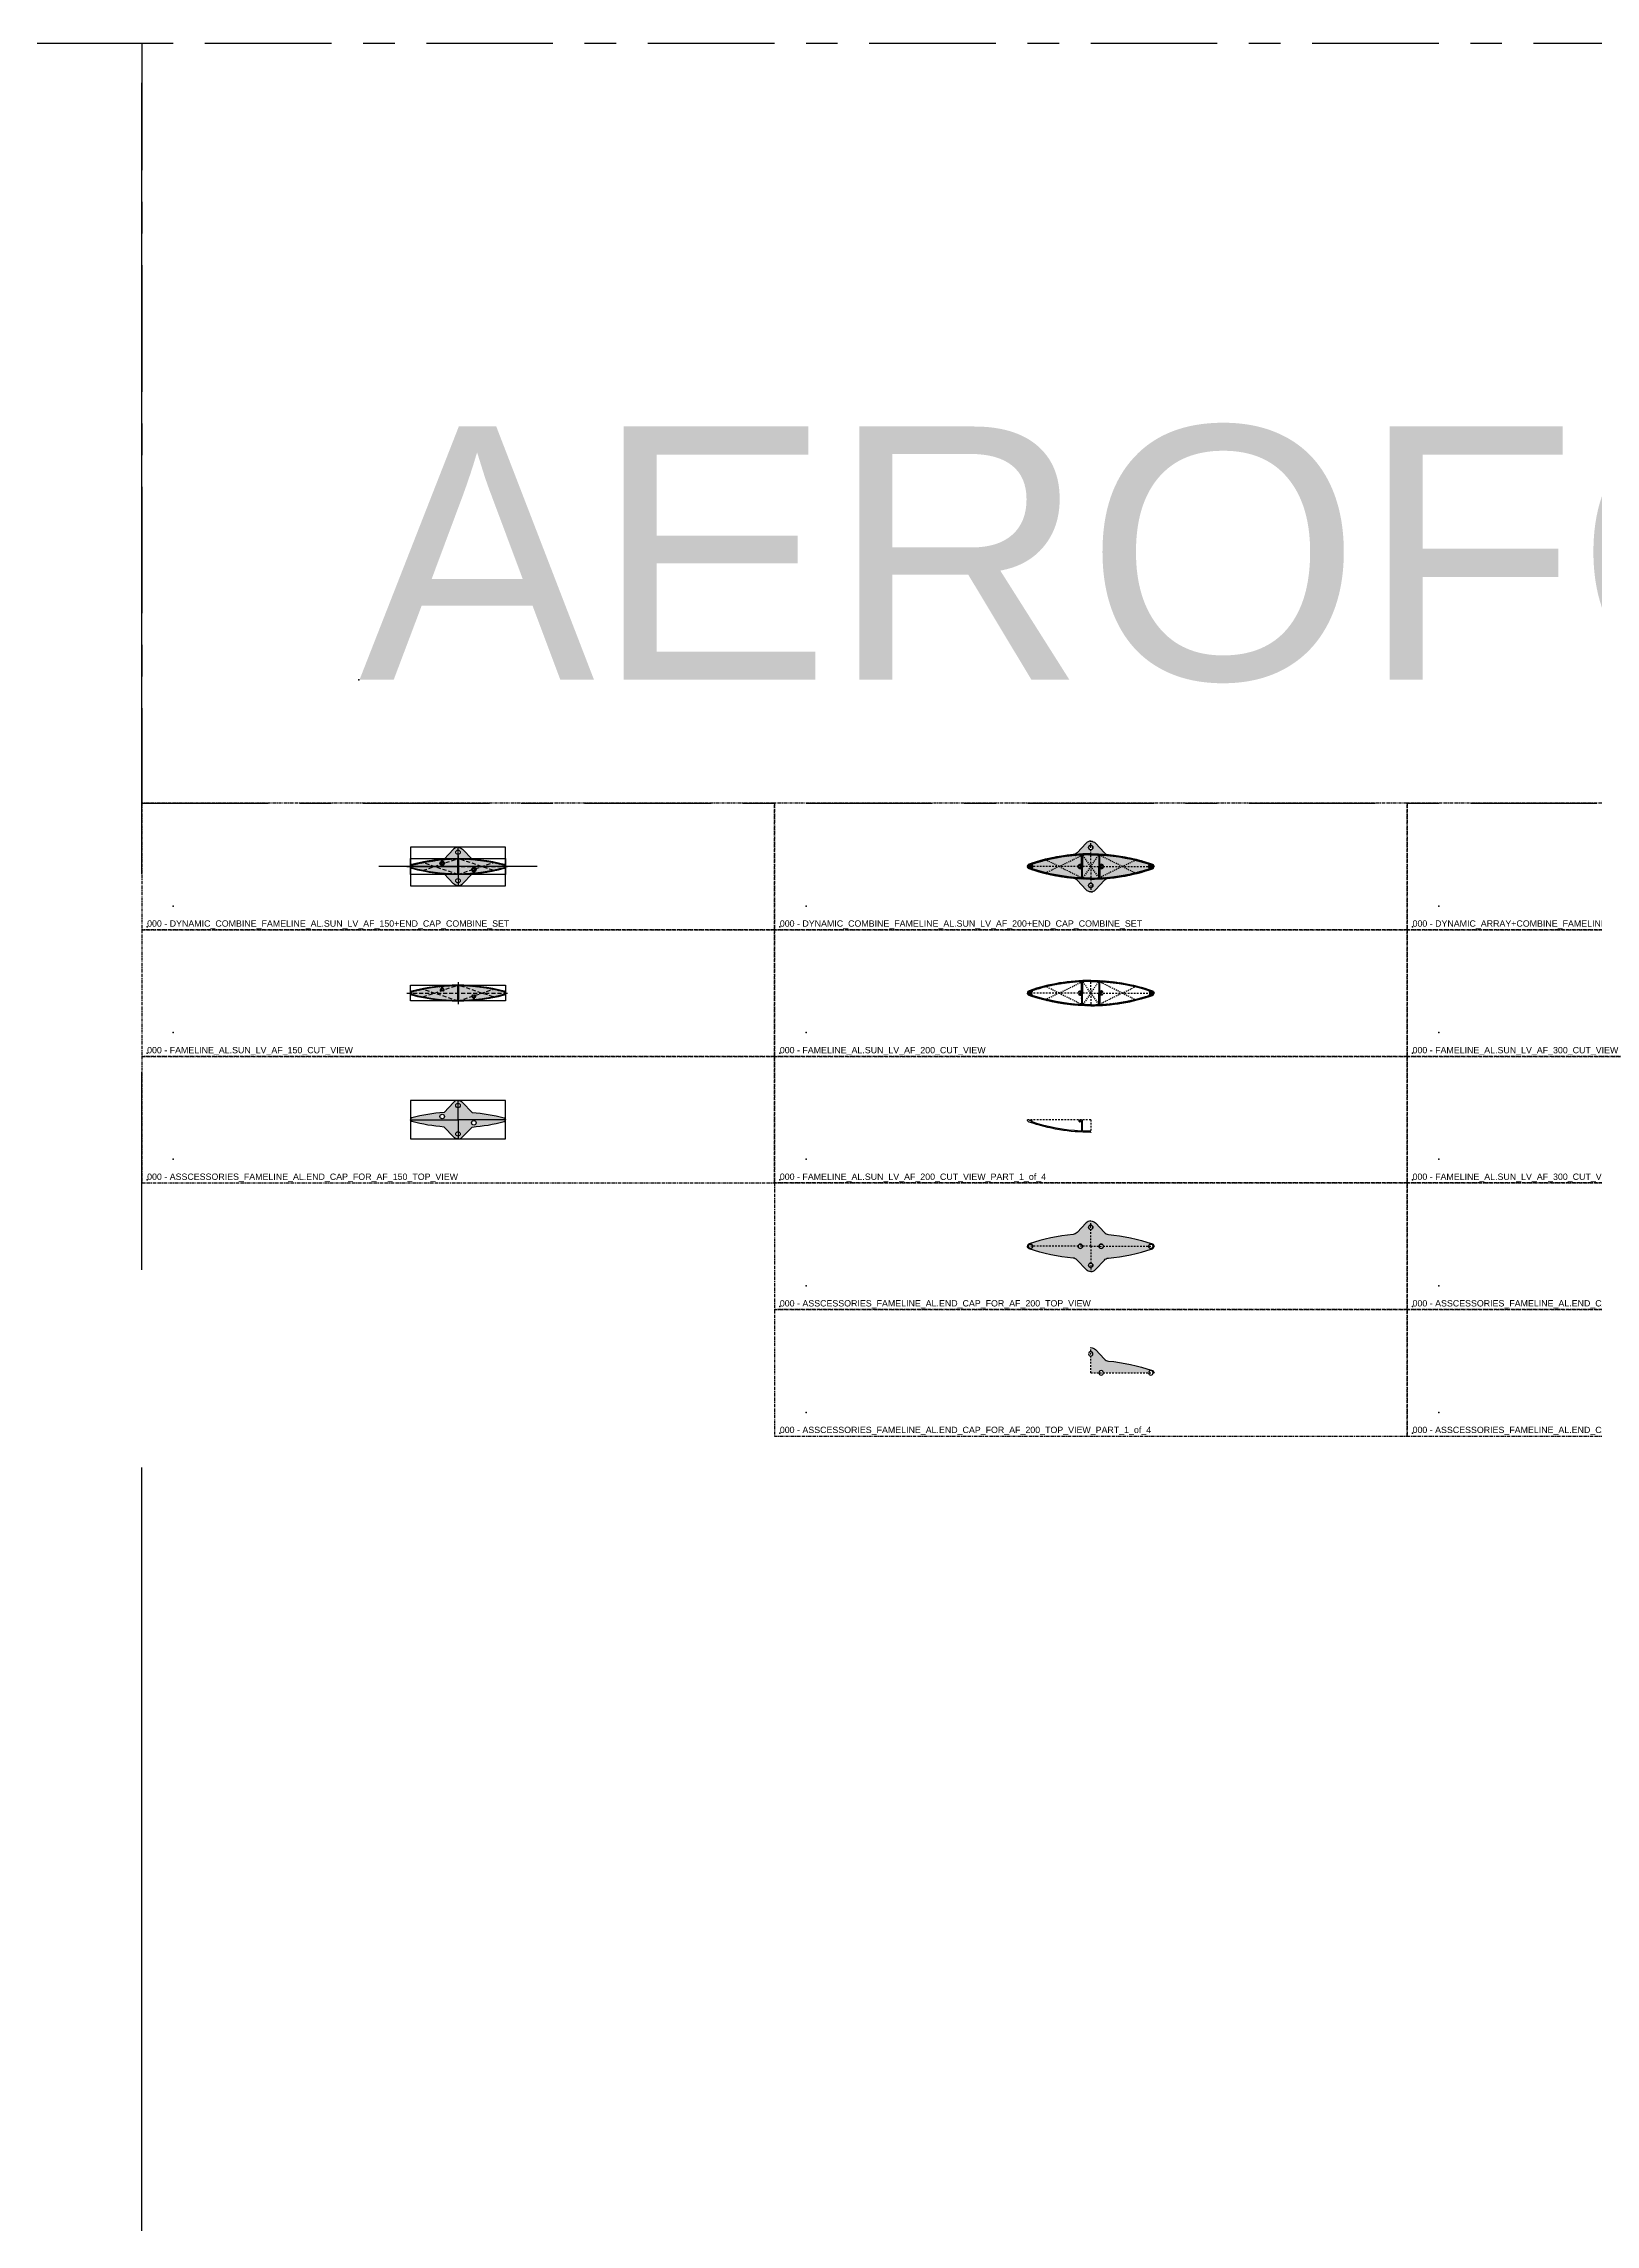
# Model space of a CAD drawing. Header units: millimetres. Extents: x -244126 to 368105, y -173968 to 259060.
# Drawn here: x 158729 to 161182, y -12041 to -8596 of the extents above; entities that cross this region are included whole.
import ezdxf

# ---------------------------------------------------------------- set-up
doc = ezdxf.new("R2010")
doc.units = ezdxf.units.MM
doc.header["$MEASUREMENT"] = 0
for name, pattern in [('005_GG_TA_LINE', [13.75, 5, -1.25, 1.25, -1.25, 5]), ('CENTER', [2, 1.25, -0.25, 0.25, -0.25]), ('HIDDEN', [9.525, 6.35, -3.175]), ('TA_HL_000.50', [3.26, 1.78, -1.48]), ('TA_HL_000.75', [4.87, 2.66, -2.21])]:
    doc.linetypes.add(name, pattern=pattern)
for name, color, linetype in [('000 - GRID', 8, 'CENTER'), ('000 - H A T C H', 8, 'Continuous'), ('000 - H I D D E N', 7, 'Continuous'), ('000 - SYMBOL CON', 1, 'Continuous'), ('001 - ASCESSORIES', 1, 'Continuous'), ('A03_SUN LOUVER', 7, 'Continuous'), ('A04_TUBE SERIES', 7, 'Continuous')]:
    doc.layers.add(name, color=color, linetype=linetype)
doc.styles.get("Standard").update_dxf_attribs({"font": 'arial.ttf'})
doc.styles.add('TA', font='Cordia New.ttf', dxfattribs={"height": 4.5})
pattern_1 = [(45, (-18.0138, -66.5965), (-0.795495, 0.795495), []), (45, (-17.4835, -66.5965), (-0.795495, 0.795495), [])]

# ---------------------------------------------------------------- blocks, each defined once
blk = doc.blocks.new('000 - FAMELINE_AL.SUN_LV_AF_150_CUT_VIEW')
at = {"layer": '000 - H A T C H'}
h = blk.add_hatch(dxfattribs=at)
h.set_pattern_fill('ANSI32', color=256, scale=0.1)
h.set_pattern_definition([(45, (-10310.8226, 5765.5874), (-0.67351921, 0.67351921), []), (45, (-10310.3736, 5765.5874), (-0.67351921, 0.67351921), [])])
edge = h.paths.add_edge_path(flags=16)
edge.add_arc((-0.8, -11.2), 0.3, 269.8359, 360)
edge.add_line((-0.5, -11.2), (-0.5, 11.2))
edge.add_arc((-0.8, 11.2), 0.3, 0, 90.1641)
edge.add_arc((0, -268.1), 279.6, 90.1641, 94.9125)
edge.add_arc((-23.9, 10), 0.5, 94.9125, 180)
edge.add_line((-24.4, 10), (-24.4, 8.2))
edge.add_arc((-23.9, 8.2), 0.5, 180, 250.8308)
edge.add_arc((-25, 5), 2.85, -44.534, 70.8308, ccw=False)
edge.add_arc((-23.4, 3.4), 0.6, 135.466, 315.466, ccw=False)
edge.add_arc((-25, 5), 1.65, 315.466, 584.534)
edge.add_arc((-26.6, 3.4), 0.6, -135.466, 44.534, ccw=False)
edge.add_arc((-25, 5), 2.85, 109.1692, 224.534, ccw=False)
edge.add_arc((-26.1, 8.2), 0.5, 289.1692, 360)
edge.add_line((-25.6, 8.2), (-25.6, 9.8))
edge.add_arc((-26.1, 9.8), 0.5, 0, 95.366)
edge.add_arc((0, -268.1), 279.6, 95.366, 105.0329)
edge.add_arc((-72, 0), 2, 105.0329, 254.9671)
edge.add_arc((0, 268.1), 279.6, 254.9671, 269.8359)
edge = h.paths.add_edge_path(flags=16)
edge.add_arc((23.9, -8.2), 0.5, 0, 70.8308)
edge.add_arc((25, -5), 2.85, 135.466, 250.8308, ccw=False)
edge.add_arc((23.4, -3.4), 0.6, -44.534, 135.466, ccw=False)
edge.add_arc((25, -5), 1.65, 135.466, 404.534)
edge.add_arc((26.6, -3.4), 0.6, 44.534, 224.534, ccw=False)
edge.add_arc((25, -5), 2.85, -70.8308, 44.534, ccw=False)
edge.add_arc((26.1, -8.2), 0.5, 109.1692, 180)
edge.add_line((25.6, -8.2), (25.6, -9.8))
edge.add_arc((26.1, -9.8), 0.5, 180, 275.366)
edge.add_arc((0, 268.1), 279.6, 275.366, 285.0329)
edge.add_arc((72, 0), 2, 285.0329, 434.9671)
edge.add_arc((0, -268.1), 279.6, 74.9671, 89.8359)
edge.add_arc((0.8, 11.2), 0.3, 89.8359, 180)
edge.add_line((0.5, 11.2), (0.5, -11.2))
edge.add_arc((0.8, -11.2), 0.3, 180, 270.1641)
edge.add_arc((0, 268.1), 279.6, 270.1641, 274.9125)
edge.add_arc((23.9, -10), 0.5, 274.9125, 360)
edge.add_line((24.4, -10), (24.4, -8.2))
edge = h.paths.add_edge_path()
edge.add_arc((72, 0), 3, 285.0329, 434.9671)
edge.add_arc((0, -268.1), 280.6, 74.9671, 105.0329)
edge.add_arc((-72, 0), 3, 105.0329, 254.9671)
edge.add_arc((0, 268.1), 280.6, 254.9671, 285.0329)
edge = h.paths.add_edge_path(flags=16)
edge.add_line((-0.5, 0), (0.5, 0))
h = blk.add_hatch(color=250, dxfattribs=at)
h.dxf.hatch_style = 1
edge = h.paths.add_edge_path()
edge.add_arc((72, 0), 3, 285.0329, 434.9671)
edge.add_arc((0, -268.1), 280.6, 74.9671, 105.0329)
edge.add_arc((-72, 0), 3, 105.0329, 254.9671)
edge.add_arc((0, 268.1), 280.6, 254.9671, 285.0329)
at = {"layer": '000 - H I D D E N', "color": 250, "linetype": 'HIDDEN'}
for p, q in [((-80.7, 0), (80.7, 0)), ((0, 17.4), (0, -17.4))]:
    blk.add_line(p, q, dxfattribs=at)
at = {"layer": '000 - H I D D E N', "color": 8, "linetype": 'HIDDEN'}
for p, q in [((0, -12.5), (-55.6, 5.9)), ((-55.4, -6), (0, 12.5)), ((55.4, -6), (0, 12.5)), ((0, -12.5), (55.6, 5.9))]:
    blk.add_line(p, q, dxfattribs=at)
at = {"layer": 'A03_SUN LOUVER', "color": 0}
blk.add_line((-0.5, 0), (0.5, 0), dxfattribs=at)
for points in [[(72.8, -2.9, 0.766871), (72.8, 2.9, 0.131944), (-72.8, 2.9, 0.766871), (-72.8, -2.9, 0.131944)], [(-0.8, -11.5, 0.415053), (-0.5, -11.2), (-0.5, 11.2, 0.415053), (-0.8, 11.5, 0.020722), (-23.9, 10.5, 0.389318), (-24.4, 10), (-24.4, 8.2, 0.319289), (-24.1, 7.7, -0.550692), (-23, 3, -1), (-23.8, 3.8, 2.386714), (-26.2, 3.8, -1), (-27, 3, -0.550692), (-25.9, 7.7, 0.319289), (-25.6, 8.2), (-25.6, 9.8, 0.441918), (-26.1, 10.3, 0.042205), (-72.5, 1.9, 0.766871), (-72.5, -1.9, 0.064968)], [(24.4, -8.2, 0.319289), (24.1, -7.7, -0.550692), (23, -3, -1), (23.8, -3.8, 2.386714), (26.2, -3.8, -1), (27, -3, -0.550692), (25.9, -7.7, 0.319289), (25.6, -8.2), (25.6, -9.8, 0.441918), (26.1, -10.3, 0.042205), (72.5, -1.9, 0.766871), (72.5, 1.9, 0.064968), (0.8, 11.5, 0.415053), (0.5, 11.2), (0.5, -11.2, 0.415053), (0.8, -11.5, 0.020722), (23.9, -10.5, 0.389318), (24.4, -10)]]:
    blk.add_lwpolyline(points, format="xyb", close=True, dxfattribs=at)
at = {"layer": 'Defpoints', "color": 250}
blk.add_lwpolyline([(75, -12.5), (-75, -12.5), (-75, 12.5), (75, 12.5)], close=True, dxfattribs=at)
blk = doc.blocks.new('000 - ASSCESSORIES_FAMELINE_AL.END_CAP_FOR_AF_150_TOP_VIEW')
at = {"layer": '000 - H A T C H'}
h = blk.add_hatch(dxfattribs=at)
h.set_pattern_fill('DOTS', color=8, scale=20)
h.set_pattern_definition([(0, (-55991.9054, -45153.6776), (0.625, 1.25), [0, -1.25])])
h.paths.add_polyline_path([(-22.1, 11.6, 0.045886), (-72.8, 2.9, 0.339294), (-75, 0), (0, 0), (0, 19, -0.414214), (-3.5, 22.5, -0.414214), (0, 26), (0, 30.4, 0.18442), (-7.3, 27.3)])
h.paths.add_polyline_path([(-21.5, 5, -1), (-28.5, 5, -1)], flags=16)
h.paths.add_polyline_path([(75, 0, 0.339294), (72.8, 2.9, 0.045886), (22.1, 11.6), (7.3, 27.3, 0.18442), (0, 30.4), (0, 26, -0.414214), (3.5, 22.5, -0.414214), (0, 19), (0, 0)])
h.paths.add_polyline_path([(-7.3, -27.3, 0.18442), (0, -30.4), (0, -26, -0.414214), (-3.5, -22.5, -0.414214), (0, -19), (0, 0), (-75, 0, 0.339294), (-72.8, -2.9, 0.045886), (-22.1, -11.6)])
h.paths.add_polyline_path([(0, -19, -0.414214), (3.5, -22.5, -0.414214), (0, -26), (0, -30.4, 0.18442), (7.3, -27.3), (22.1, -11.6, 0.045886), (72.8, -2.9, 0.339294), (75, 0), (0, 0)])
h.paths.add_polyline_path([(21.5, -5, -1), (28.5, -5, -1)], flags=16)
at = {"color": 250}
blk.add_lwpolyline([(-75, -30.4), (75, -30.4), (75, 30.4), (-75, 30.4)], close=True, dxfattribs=at)
at = {"layer": '000 - SYMBOL CON', "color": 250}
for p, q in [((-75, 0), (0, 0)), ((-75, 0), (0, 0)), ((0, 0), (0, 30.4)), ((0, 0), (0, 30.4)), ((75, 0), (0, 0)), ((0, 0), (0, -30.4)), ((75, 0), (0, 0)), ((0, 0), (0, -30.4))]:
    blk.add_line(p, q, dxfattribs=at)
at = {"layer": '001 - ASCESSORIES', "color": 0}
for points in [[(0, 30.4, 0.18442), (-7.3, 27.3), (-22.1, 11.6, 0.045886), (-72.8, 2.9, 0.339294), (-75, 0)], [(0, -30.4, -0.18442), (-7.3, -27.3), (-22.1, -11.6, -0.045886), (-72.8, -2.9, -0.339294), (-75, 0)], [(0, 30.4, -0.18442), (7.3, 27.3), (22.1, 11.6, -0.045886), (72.8, 2.9, -0.339294), (75, 0)], [(0, -30.4, 0.18442), (7.3, -27.3), (22.1, -11.6, 0.045886), (72.8, -2.9, 0.339294), (75, 0)]]:
    blk.add_lwpolyline(points, format="xyb", dxfattribs=at)
for centre in [(-25, 5), (0, 22.5), (0, -22.5), (25, -5)]:
    blk.add_circle(centre, 3.5, dxfattribs=at)
blk = doc.blocks.new('*U894')
at = {"color": 3}
blk.add_point((0, -150), dxfattribs=at)
at = {"layer": '000 - GRID', "color": 0, "linetype": 'ByBlock'}
blk.add_line((0, 50), (0, -200), dxfattribs=at)
at = {"layer": '000 - GRID', "color": 0}
blk.add_point((0, 0), dxfattribs=at)
at = {"style": 'TA', "flags": 1}
blk.add_attdef('LOCATION', (6, 6), '', height=4.5, dxfattribs=at)
blk = doc.blocks.new('*U1624')
at = {"layer": '000 - GRID', "linetype": 'ByBlock', "rotation": 270}
blk.add_blockref('*U894', (75, 0), dxfattribs=at)
at = {"layer": '001 - ASCESSORIES', "color": 1}
blk.add_blockref('000 - ASSCESSORIES_FAMELINE_AL.END_CAP_FOR_AF_150_TOP_VIEW', (0, 0), dxfattribs=at)
at = {"layer": 'A03_SUN LOUVER', "color": 0}
blk.add_blockref('000 - FAMELINE_AL.SUN_LV_AF_150_CUT_VIEW', (0, 0), dxfattribs=at)
blk = doc.blocks.new('000 - FAMELINE_AL.SUN_LV_AF_200_END_CAP_CUT_VIEW_1-4_PART')
at = {"layer": '000 - H A T C H'}
h = blk.add_hatch(color=250, dxfattribs=at)
h.dxf.hatch_style = 1
h.paths.add_polyline_path([(-97.4, 3.8, 0.316344), (-100, 0), (-98.5, 0, -1), (-91.5, 0), (-20, 0, -1), (-13, 0), (0, 0), (0, 26.5, -0.414214), (-3.5, 30, -0.414214), (0, 33.5), (0, 40, 0.206013), (-7.3, 36.9), (-21.6, 21.8, -0.181865), (-27.9, 18.7, 0.059425)])
at = {"layer": '001 - ASCESSORIES', "color": 0}
blk.add_lwpolyline([(0, 40, 0.206013), (-7.3, 36.9), (-21.6, 21.8, -0.181865), (-27.9, 18.7, 0.059425), (-97.4, 3.8, 0.316344), (-100, 0, 0), (-100, 0)], format="xyb", dxfattribs=at)
for centre in [(-95, 0), (-16.5, 0), (0, 30)]:
    blk.add_circle(centre, 3.5, dxfattribs=at)
at = {"layer": 'Defpoints', "color": 250, "linetype": 'TA_HL_000.75'}
for q in [(0, 40), (-100, 0)]:
    blk.add_line((0, 0), q, dxfattribs=at)
blk = doc.blocks.new('000 - FAMELINE_AL.SUN_LV_AF_200_END_CAP_CUT_VIEW_4-4_PART')
at = {"layer": 'A04_TUBE SERIES', "color": 3}
blk.add_blockref('000 - FAMELINE_AL.SUN_LV_AF_200_END_CAP_CUT_VIEW_1-4_PART', (0, 0), dxfattribs=at)
at = {"layer": 'A04_TUBE SERIES', "color": 3, "xscale": -1}
blk.add_blockref('000 - FAMELINE_AL.SUN_LV_AF_200_END_CAP_CUT_VIEW_1-4_PART', (0, 0), dxfattribs=at)
at = {"layer": 'A04_TUBE SERIES', "color": 3, "xscale": -1, "rotation": 180}
blk.add_blockref('000 - FAMELINE_AL.SUN_LV_AF_200_END_CAP_CUT_VIEW_1-4_PART', (0, 0), dxfattribs=at)
at = {"layer": 'A04_TUBE SERIES', "color": 3, "rotation": 180}
blk.add_blockref('000 - FAMELINE_AL.SUN_LV_AF_200_END_CAP_CUT_VIEW_1-4_PART', (0, 0), dxfattribs=at)
blk = doc.blocks.new('000 - FAMELINE_AL.SUN_LV_AF_200_CUT_VIEW_PART_1_of_4')
at = {"layer": 'A03_SUN LOUVER', "color": 0}
for points in [[(0, 20, 0.082815), (-97.4, 3.8, 0.316344), (-100, 0, 0), (-100, 0)], [(-92.8, 3.6, 0.62137), (-93, 2.7, -0.019356), (-92.8, 2.6, -1), (-93.8, 1.4, 0.644808), (-96.8, 0)], [(-14.7, 0, 0.645021), (-17.7, 1.4, -1), (-18.7, 2.6, -0.286327), (-15.2, 3.1, 0.535184), (-14.5, 3.6), (-14.5, 17, 0.42957), (-15.6, 18, 0.066155), (-92.8, 3.6)], [(0, 18.4, 0.010007), (-11.9, 18.2, 0.402538), (-12.9, 17.2), (-12.9, 0)]]:
    blk.add_lwpolyline(points, format="xyb", dxfattribs=at)
at = {"layer": 'Defpoints', "color": 250, "linetype": 'TA_HL_000.75'}
for q in [(-100, 0), (0, 20)]:
    blk.add_line((0, 0), q, dxfattribs=at)
blk = doc.blocks.new('000 - FAMELINE_AL.SUN_LV_AF_200_CUT_VIEW')
at = {"layer": '000 - H A T C H'}
h = blk.add_hatch(dxfattribs=at)
h.set_pattern_fill('ANSI32', color=256, scale=3)
h.paths.add_polyline_path([(0, 20, 0.082815), (-97.4, 3.8, 0.316344), (-100, 0), (-96.8, 0, -0.644808), (-93.8, 1.4, 1), (-92.8, 2.6, 0.019356), (-93, 2.7, -0.606585), (-92.8, 3.6, -0.066138), (-15.6, 18, -0.42957), (-14.5, 17), (-14.5, 3.6, -0.535184), (-15.2, 3.1, 0.286327), (-18.7, 2.6, 1), (-17.7, 1.4, -0.645021), (-14.7, 0), (-12.9, 0), (-12.9, 17.2, -0.402538), (-11.9, 18.2, -0.010007), (0, 18.4)])
h = blk.add_hatch(dxfattribs=at)
h.set_pattern_fill('ANSI32', color=256, scale=3)
h.set_pattern_definition([(45, (-66275.3034, -29476.9211), (-0.795495129, 0.795495129), []), (45, (-66274.7731, -29476.9211), (-0.795495129, 0.795495129), [])])
h.paths.add_polyline_path([(0, -20, -0.082815), (-97.4, -3.8, -0.316344), (-100, 0), (-96.8, 0, 0.644808), (-93.8, -1.4, -1), (-92.8, -2.6, -0.019356), (-93, -2.7, 0.606585), (-92.8, -3.6, 0.066138), (-15.6, -18, 0.42957), (-14.5, -17), (-14.5, -3.6, 0.535184), (-15.2, -3.1, -0.286327), (-18.7, -2.6, -1), (-17.7, -1.4, 0.645021), (-14.7, 0), (-12.9, 0), (-12.9, -17.2, 0.402538), (-11.9, -18.2, 0.010007), (0, -18.4)])
h = blk.add_hatch(dxfattribs=at)
h.set_pattern_fill('ANSI32', color=256, scale=3)
h.set_pattern_definition(pattern_1)
h.paths.add_polyline_path([(0, 20, -0.082815), (97.4, 3.8, -0.316344), (100, 0), (96.8, 0, 0.644808), (93.8, 1.4, -1), (92.8, 2.6, -0.019356), (93, 2.7, 0.606585), (92.8, 3.6, 0.066138), (15.6, 18, 0.42957), (14.5, 17), (14.5, 3.6, 0.535184), (15.2, 3.1, -0.286327), (18.7, 2.6, -1), (17.7, 1.4, 0.645021), (14.7, 0), (12.9, 0), (12.9, 17.2, 0.402538), (11.9, 18.2, 0.010007), (0, 18.4)])
h = blk.add_hatch(dxfattribs=at)
h.set_pattern_fill('ANSI32', color=256, scale=3)
h.set_pattern_definition(pattern_1)
h.paths.add_polyline_path([(0, -20, 0.082815), (97.4, -3.8, 0.316344), (100, 0), (96.8, 0, -0.644808), (93.8, -1.4, 1), (92.8, -2.6, 0.019356), (93, -2.7, -0.606585), (92.8, -3.6, -0.066138), (15.6, -18, -0.42957), (14.5, -17), (14.5, -3.6, -0.535184), (15.2, -3.1, 0.286327), (18.7, -2.6, 1), (17.7, -1.4, -0.645021), (14.7, 0), (12.9, 0), (12.9, -17.2, -0.402538), (11.9, -18.2, -0.010007), (0, -18.4)])
at = {"layer": '000 - SYMBOL CON', "color": 8, "linetype": 'TA_HL_000.50'}
for p, q in [((-50, 0), (-70.3, 10)), ((-50, 0), (-15.5, 17)), ((-50, 0), (-15.5, -17)), ((0, 0), (-11.9, 17.2)), ((0, 0), (-11.9, -17.2)), ((0, 0), (11.9, 17.2)), ((0, 0), (11.9, -17.2)), ((50, 0), (15.5, 17)), ((50, 0), (70.3, 10)), ((-50, 0), (-70.3, -10)), ((50, 0), (15.5, -17)), ((50, 0), (70.3, -10))]:
    blk.add_line(p, q, dxfattribs=at)
at = {"layer": 'A03_SUN LOUVER', "color": 0}
blk.add_blockref('000 - FAMELINE_AL.SUN_LV_AF_200_CUT_VIEW_PART_1_of_4', (0, 0), dxfattribs=at)
at = {"layer": 'A03_SUN LOUVER', "color": 0, "xscale": -1, "rotation": 180}
blk.add_blockref('000 - FAMELINE_AL.SUN_LV_AF_200_CUT_VIEW_PART_1_of_4', (0, 0), dxfattribs=at)
at = {"layer": 'A03_SUN LOUVER', "color": 0, "xscale": -1}
blk.add_blockref('000 - FAMELINE_AL.SUN_LV_AF_200_CUT_VIEW_PART_1_of_4', (0, 0), dxfattribs=at)
at = {"layer": 'A03_SUN LOUVER', "color": 0, "rotation": 180}
blk.add_blockref('000 - FAMELINE_AL.SUN_LV_AF_200_CUT_VIEW_PART_1_of_4', (0, 0), dxfattribs=at)
blk = doc.blocks.new('*U1772')
at = {"layer": 'A04_TUBE SERIES', "color": 3}
for name in ['000 - FAMELINE_AL.SUN_LV_AF_200_END_CAP_CUT_VIEW_4-4_PART', '000 - FAMELINE_AL.SUN_LV_AF_200_CUT_VIEW']:
    blk.add_blockref(name, (0, 0), dxfattribs=at)
blk = doc.blocks.new('000 - ASSCESSORIES_FAMELINE_AL.END_CAP_FOR_AF_200_TOP_VIEW')
at = {"layer": '001 - ASCESSORIES'}
blk.add_blockref('000 - FAMELINE_AL.SUN_LV_AF_200_END_CAP_CUT_VIEW_1-4_PART', (0, 0), dxfattribs=at)
at = {"layer": '001 - ASCESSORIES', "xscale": -1}
blk.add_blockref('000 - FAMELINE_AL.SUN_LV_AF_200_END_CAP_CUT_VIEW_1-4_PART', (0, 0), dxfattribs=at)
at = {"layer": '001 - ASCESSORIES', "xscale": -1, "rotation": 180}
blk.add_blockref('000 - FAMELINE_AL.SUN_LV_AF_200_END_CAP_CUT_VIEW_1-4_PART', (0, 0), dxfattribs=at)
at = {"layer": '001 - ASCESSORIES', "rotation": 180}
blk.add_blockref('000 - FAMELINE_AL.SUN_LV_AF_200_END_CAP_CUT_VIEW_1-4_PART', (0, 0), dxfattribs=at)
blk = doc.blocks.new('*U1761')
at = {"color": 0, "linetype": '005_GG_TA_LINE'}
blk.add_lwpolyline([(0, 0), (1000, 0), (1000, 200), (0, 200)], close=True, dxfattribs=at)
for p in [(50, 37.5), (8.6, 4.9)]:
    blk.add_point(p, dxfattribs=at)
blk.add_attdef('NAMEBLK', (8.6, 4.9), '', height=10, dxfattribs=at)
blk = doc.blocks.new('*U1763')
at = {"color": 0, "linetype": '005_GG_TA_LINE'}
blk.add_lwpolyline([(0, 0), (1000, 0), (1000, 200), (0, 200)], close=True, dxfattribs=at)
for p in [(50, 37.5), (8.6, 4.9)]:
    blk.add_point(p, dxfattribs=at)
blk.add_attdef('NAMEBLK', (8.6, 4.9), '', height=10, dxfattribs=at)
blk = doc.blocks.new('*U1767')
at = {"color": 0, "linetype": '005_GG_TA_LINE'}
blk.add_lwpolyline([(0, 0), (200, 0), (200, 30), (0, 30)], close=True, dxfattribs=at)
blk.add_point((8.582, 4.878), dxfattribs=at)
blk.add_attdef('NAMEBLK', (8.582, 4.878), '', height=10, dxfattribs=at)
blk = doc.blocks.new('*U4692')
at = {"color": 0, "linetype": '005_GG_TA_LINE'}
blk.add_lwpolyline([(0, 0), (110.248, 0), (110.248, 30), (0, 30)], close=True, dxfattribs=at)
blk.add_attdef('NAMEBLK', (8.582, 4.878), '', height=10, dxfattribs=at)

msp = doc.modelspace()

# ---------------------------------------------------------------- block references
at = {"color": 3}
for name, p in [('*U1624', (159384.1015, -9895.80521)), ('*U1772', (160384.1015, -9895.80521)), ('000 - ASSCESSORIES_FAMELINE_AL.END_CAP_FOR_AF_200_TOP_VIEW', (160384.1015, -10495.80521))]:
    msp.add_blockref(name, p, dxfattribs=at)
at = {"layer": '001 - ASCESSORIES', "linetype": '005_GG_TA_LINE', "xscale": 40, "yscale": 40, "zscale": 40}
msp.add_blockref('*U1767', (158884.1015, -9795.80521), dxfattribs=at).add_auto_attribs({'NAMEBLK': 'AEROFOIL'})
at = {"layer": '001 - ASCESSORIES', "linetype": '005_GG_TA_LINE', "xscale": 250, "yscale": 250, "zscale": 250, "rotation": 90}
msp.add_blockref('*U4692', (158884.1015, -36157.80393), dxfattribs=at)
at = {"layer": '001 - ASCESSORIES', "linetype": '005_GG_TA_LINE'}
for name, p, values in [('*U1761', (158884.1015, -9995.80521), {'NAMEBLK': '000 - DYNAMIC_COMBINE_FAMELINE_AL.SUN_LV_AF_150+END_CAP_COMBINE_SET'}), ('*U1761', (159884.1015, -9995.80521), {'NAMEBLK': '000 - DYNAMIC_COMBINE_FAMELINE_AL.SUN_LV_AF_200+END_CAP_COMBINE_SET'}), ('*U1763', (160884.1015, -9995.80521), {'NAMEBLK': '000 - DYNAMIC_ARRAY+COMBINE_FAMELINE_AL.SUN_LV_AF_300+END_CAP_COMBINE_SET'}), ('*U1761', (158884.1015, -10195.80521), {'NAMEBLK': '000 - FAMELINE_AL.SUN_LV_AF_150_CUT_VIEW'}), ('*U1761', (159884.1015, -10195.80521), {'NAMEBLK': '000 - FAMELINE_AL.SUN_LV_AF_200_CUT_VIEW'}), ('*U1763', (160884.1015, -10195.80521), {'NAMEBLK': '000 - FAMELINE_AL.SUN_LV_AF_300_CUT_VIEW'}), ('*U1761', (158884.1015, -10395.80521), {'NAMEBLK': '000 - ASSCESSORIES_FAMELINE_AL.END_CAP_FOR_AF_150_TOP_VIEW'}), ('*U1761', (159884.1015, -10395.80521), {'NAMEBLK': '000 - FAMELINE_AL.SUN_LV_AF_200_CUT_VIEW_PART_1_of_4'}), ('*U1763', (160884.1015, -10395.80521), {'NAMEBLK': '000 - FAMELINE_AL.SUN_LV_AF_300_CUT_VIEW_PART_1_of_2'}), ('*U1761', (159884.1015, -10595.80521), {'NAMEBLK': '000 - ASSCESSORIES_FAMELINE_AL.END_CAP_FOR_AF_200_TOP_VIEW'}), ('*U1763', (160884.1015, -10595.80521), {'NAMEBLK': '000 - ASSCESSORIES_FAMELINE_AL.END_CAP_FOR_AF_300_TOP_VIEW'}), ('*U1761', (159884.1015, -10795.80521), {'NAMEBLK': '000 - ASSCESSORIES_FAMELINE_AL.END_CAP_FOR_AF_200_TOP_VIEW_PART_1_of_4'}), ('*U1763', (160884.1015, -10795.80521), {'NAMEBLK': '000 - ASSCESSORIES_FAMELINE_AL.END_CAP_FOR_AF_300_TOP_VIEW_PART_1_of_4'})]:
    msp.add_blockref(name, p, dxfattribs=at).add_auto_attribs(values)
at = {"layer": '001 - ASCESSORIES', "color": 0}
msp.add_blockref('000 - FAMELINE_AL.SUN_LV_AF_200_CUT_VIEW', (160384.1015, -10095.80521), dxfattribs=at)
at = {"layer": '001 - ASCESSORIES', "xscale": -1}
msp.add_blockref('000 - FAMELINE_AL.SUN_LV_AF_200_END_CAP_CUT_VIEW_1-4_PART', (160384.1015, -10695.80521), dxfattribs=at)
at = {"layer": 'A03_SUN LOUVER', "color": 0}
for name, p in [('000 - FAMELINE_AL.SUN_LV_AF_150_CUT_VIEW', (159384.1015, -10095.80521)), ('000 - ASSCESSORIES_FAMELINE_AL.END_CAP_FOR_AF_150_TOP_VIEW', (159384.1015, -10295.80521))]:
    msp.add_blockref(name, p, dxfattribs=at)
at = {"layer": 'A03_SUN LOUVER', "color": 0, "xscale": -1, "rotation": 180}
msp.add_blockref('000 - FAMELINE_AL.SUN_LV_AF_200_CUT_VIEW_PART_1_of_4', (160384.1015, -10295.80521), dxfattribs=at)

doc.saveas('drawing.dxf')
